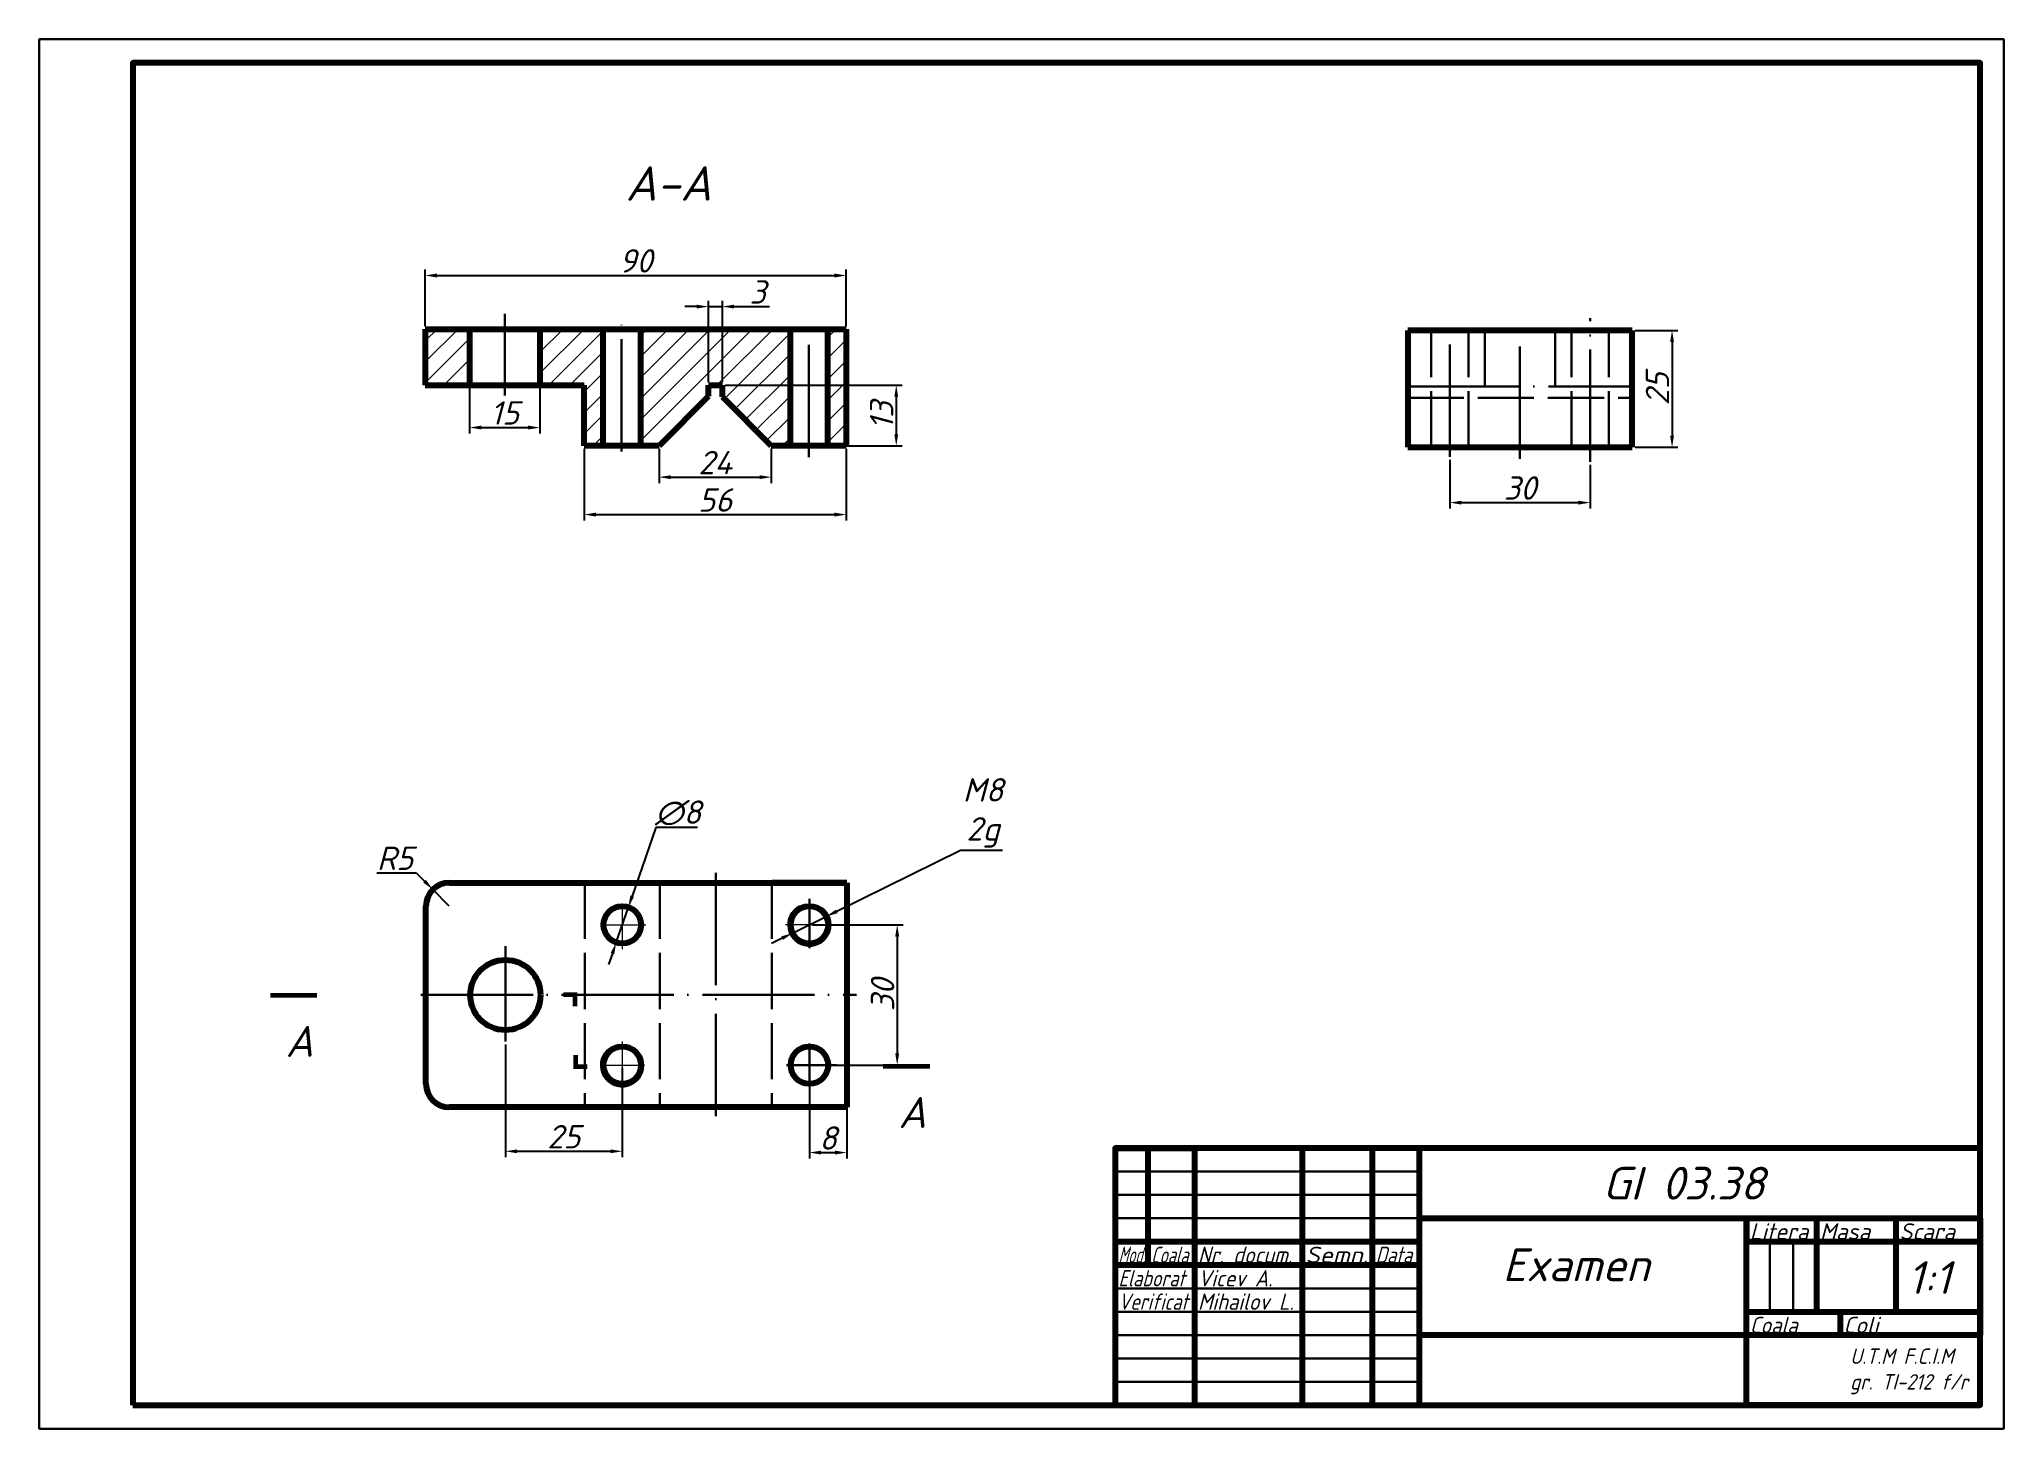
# Model space of a CAD drawing. Header units: inches. Extents: x 0 to 420, y 0 to 297.
import ezdxf
from ezdxf.enums import TextEntityAlignment as Align

# ---------------------------------------------------------------- set-up
doc = ezdxf.new("R2010")
doc.units = ezdxf.units.IN
doc.header["$MEASUREMENT"] = 0
doc.linetypes.add('ACAD_ISO02W100', pattern=[15, 12, -3])
doc.linetypes.add('ACAD_ISO04W100', pattern=[30, 24, -3, 0, -3])
for name, color, linetype, lineweight in [('axe', 130, 'ACAD_ISO04W100', 30), ('contur', 10, 'Continuous', 80), ('cote', 170, 'Continuous', 30), ('invisible', 220, 'ACAD_ISO02W100', 30), ('Osi', 240, 'ACAD_ISO04W100', 20), ('Razmer', 250, 'Continuous', 20), ('subtire', 70, 'Continuous', 30), ('text7', 124, 'Continuous', 70)]:
    doc.layers.add(name, color=color, linetype=linetype, lineweight=lineweight)
doc.layers.add('text', color=7, linetype='Continuous')
doc.styles.get("Standard").update_dxf_attribs({"font": 'isocpeur.ttf', "oblique": 15})
doc.dimstyles.new('ISO-25', dxfattribs={"dimtxt": 5, "dimasz": 2.5, "dimexe": 1.25, "dimexo": 0.625, "dimtad": 1, "dimtoh": 1, "dimtxsty": 'Standard', "dimcen": 2.5, "dimadec": 0, "dimazin": 0, "dimtfac": 1, "dimtmove": 0, "dimatfit": 3, "dimfxl": 1, "dimarcsym": 0})

# ---------------------------------------------------------------- blocks, each defined once
blk = doc.blocks.new('*D30')
at = {"layer": 'cote', "color": 0, "lineweight": -2, "transparency": 16777216}
for p, q in [((140.55, 239.86), (138.05, 239.86)), ((143.05, 223.7), (143.05, 241.11)), ((143.05, 239.86), (146.05, 239.86)), ((146.05, 223.7), (146.05, 241.11)), ((148.55, 239.86), (156.14, 239.86))]:
    blk.add_line(p, q, dxfattribs=at)
at = {"layer": 'cote', "color": 0, "transparency": 16777216}
for points in [[(140.55, 240.28), (140.55, 239.45), (143.05, 239.86)], [(148.55, 240.28), (148.55, 239.45), (146.05, 239.86)]]:
    blk.add_solid(points, dxfattribs=at)
at = {"layer": 'Defpoints', "color": 0, "transparency": 16777216}
for p in [(146.05, 239.86), (143.05, 223.08), (146.05, 223.08)]:
    blk.add_point(p, dxfattribs=at)
at = {"layer": 'cote', "color": 0, "transparency": 16777216, "insert": (153.59, 242.99), "char_height": 5, "attachment_point": 5}
blk.add_mtext('3', dxfattribs=at)
blk = doc.blocks.new('*D31')
at = {"layer": 'cote', "color": 0, "lineweight": -2, "transparency": 16777216}
for p, q in [((92.01, 222.44), (92.01, 212.75)), ((107.01, 222.44), (107.01, 212.75)), ((94.51, 214), (104.51, 214))]:
    blk.add_line(p, q, dxfattribs=at)
at = {"layer": 'cote', "color": 0, "transparency": 16777216}
for points in [[(94.51, 214.42), (94.51, 213.59), (92.01, 214)], [(104.51, 214.42), (104.51, 213.59), (107.01, 214)]]:
    blk.add_solid(points, dxfattribs=at)
at = {"layer": 'Defpoints', "color": 0, "transparency": 16777216}
for p in [(92.01, 223.07), (107.01, 223.07), (107.01, 214)]:
    blk.add_point(p, dxfattribs=at)
at = {"layer": 'cote', "color": 0, "transparency": 16777216, "insert": (99.51, 217.13), "char_height": 5, "attachment_point": 5}
blk.add_mtext('15', dxfattribs=at)
blk = doc.blocks.new('*D32')
at = {"layer": 'cote', "color": 0, "lineweight": -2, "transparency": 16777216}
for p, q in [((72.15, 118.81), (80.61, 118.81)), ((80.61, 118.81), (82.37, 117.04)), ((87.65, 111.71), (84.13, 115.26))]:
    blk.add_line(p, q, dxfattribs=at)
at = {"layer": 'cote', "color": 0, "transparency": 16777216}
blk.add_solid([(82.67, 117.33), (82.08, 116.74), (84.13, 115.26)], dxfattribs=at)
at = {"layer": 'Defpoints', "color": 0, "transparency": 16777216}
for p in [(84.13, 115.26), (87.65, 111.71)]:
    blk.add_point(p, dxfattribs=at)
at = {"layer": 'cote', "color": 0, "transparency": 16777216, "insert": (76.07, 121.94), "char_height": 5, "attachment_point": 5}
blk.add_mtext('R5', dxfattribs=at)
blk = doc.blocks.new('*D33')
at = {"layer": 'cote', "color": 0, "lineweight": -2, "transparency": 16777216}
for p, q in [((165.28, 107.71), (184.67, 107.71)), ((183.42, 105.21), (183.42, 80.21)), ((165.28, 77.71), (184.67, 77.71))]:
    blk.add_line(p, q, dxfattribs=at)
at = {"layer": 'cote', "color": 0, "transparency": 16777216}
for points in [[(183, 105.21), (183.84, 105.21), (183.42, 107.71)], [(183, 80.21), (183.84, 80.21), (183.42, 77.71)]]:
    blk.add_solid(points, dxfattribs=at)
at = {"layer": 'Defpoints', "color": 0, "transparency": 16777216}
for p in [(164.65, 107.71), (164.65, 77.71), (183.42, 77.71)]:
    blk.add_point(p, dxfattribs=at)
at = {"layer": 'cote', "color": 0, "transparency": 16777216, "insert": (180.3, 92.71), "char_height": 5, "attachment_point": 5, "rotation": 90}
blk.add_mtext('30', dxfattribs=at)
blk = doc.blocks.new('*D29')
at = {"layer": 'cote', "color": 0, "lineweight": -2, "transparency": 16777216}
for p, q in [((99.65, 82.16), (99.65, 58.05)), ((124.65, 77.08), (124.65, 58.05)), ((102.15, 59.3), (122.15, 59.3))]:
    blk.add_line(p, q, dxfattribs=at)
at = {"layer": 'cote', "color": 0, "transparency": 16777216}
for points in [[(102.15, 59.71), (102.15, 58.88), (99.65, 59.3)], [(122.15, 59.71), (122.15, 58.88), (124.65, 59.3)]]:
    blk.add_solid(points, dxfattribs=at)
at = {"layer": 'Defpoints', "color": 0, "transparency": 16777216}
for p in [(99.65, 82.79), (124.65, 77.71), (124.65, 59.3)]:
    blk.add_point(p, dxfattribs=at)
at = {"layer": 'cote', "color": 0, "transparency": 16777216, "insert": (112.15, 62.42), "char_height": 5, "attachment_point": 5}
blk.add_mtext('25', dxfattribs=at)
blk = doc.blocks.new('*D34')
at = {"layer": 'cote', "color": 0, "lineweight": -2, "transparency": 16777216}
for p, q in [((131.79, 128.51), (126.76, 113.86)), ((140.76, 128.51), (131.79, 128.51)), ((123.35, 103.93), (125.95, 111.49)), ((122.54, 101.56), (121.73, 99.2))]:
    blk.add_line(p, q, dxfattribs=at)
at = {"layer": 'cote', "color": 0, "transparency": 16777216}
for points in [[(126.37, 113.99), (127.16, 113.72), (125.95, 111.49)], [(122.15, 101.7), (122.93, 101.43), (123.35, 103.93)]]:
    blk.add_solid(points, dxfattribs=at)
at = {"layer": 'Defpoints', "color": 0, "transparency": 16777216}
for p in [(125.95, 111.49), (123.35, 103.93)]:
    blk.add_point(p, dxfattribs=at)
at = {"layer": 'cote', "color": 0, "transparency": 16777216, "insert": (136.59, 131.63), "char_height": 5, "attachment_point": 5}
blk.add_mtext('∅8', dxfattribs=at)
blk = doc.blocks.new('*D35')
at = {"layer": 'cote', "color": 0, "lineweight": -2, "transparency": 16777216}
for p, q in [((196.98, 123.59), (170.49, 110.58)), ((205.95, 123.59), (196.98, 123.59)), ((161.06, 105.95), (168.24, 109.47)), ((158.82, 104.84), (156.57, 103.74))]:
    blk.add_line(p, q, dxfattribs=at)
at = {"layer": 'cote', "color": 0, "transparency": 16777216}
for points in [[(170.3, 110.95), (170.67, 110.2), (168.24, 109.47)], [(158.63, 105.22), (159, 104.47), (161.06, 105.95)]]:
    blk.add_solid(points, dxfattribs=at)
at = {"layer": 'Defpoints', "color": 0, "transparency": 16777216}
for p in [(168.24, 109.47), (161.06, 105.95)]:
    blk.add_point(p, dxfattribs=at)
at = {"layer": 'cote', "color": 0, "transparency": 16777216, "insert": (201.78, 131.64), "char_height": 5, "attachment_point": 5}
blk.add_mtext('M8\\P2g', dxfattribs=at)
blk = doc.blocks.new('*D36')
at = {"layer": 'cote', "color": 0, "lineweight": -2, "transparency": 16777216}
for p, q in [((341.19, 234.78), (350.34, 234.78)), ((349.09, 232.28), (349.09, 212.28)), ((341.19, 209.78), (350.34, 209.78))]:
    blk.add_line(p, q, dxfattribs=at)
at = {"layer": 'cote', "color": 0, "transparency": 16777216}
for points in [[(348.68, 232.28), (349.51, 232.28), (349.09, 234.78)], [(348.68, 212.28), (349.51, 212.28), (349.09, 209.78)]]:
    blk.add_solid(points, dxfattribs=at)
at = {"layer": 'Defpoints', "color": 0, "transparency": 16777216}
for p in [(340.57, 234.78), (340.57, 209.78), (349.09, 209.78)]:
    blk.add_point(p, dxfattribs=at)
at = {"layer": 'cote', "color": 0, "transparency": 16777216, "insert": (345.97, 222.28), "char_height": 5, "attachment_point": 5, "rotation": 90}
blk.add_mtext('25', dxfattribs=at)
blk = doc.blocks.new('*D37')
at = {"layer": 'cote', "color": 0, "lineweight": -2, "transparency": 16777216}
for p, q in [((146.67, 223.08), (184.47, 223.08)), ((183.22, 220.58), (183.22, 212.58)), ((157.93, 210.08), (184.47, 210.08))]:
    blk.add_line(p, q, dxfattribs=at)
at = {"layer": 'cote', "color": 0, "transparency": 16777216}
for points in [[(182.81, 220.58), (183.64, 220.58), (183.22, 223.08)], [(182.81, 212.58), (183.64, 212.58), (183.22, 210.08)]]:
    blk.add_solid(points, dxfattribs=at)
at = {"layer": 'Defpoints', "color": 0, "transparency": 16777216}
for p in [(146.05, 223.08), (157.3, 210.08), (183.22, 210.08)]:
    blk.add_point(p, dxfattribs=at)
at = {"layer": 'cote', "color": 0, "transparency": 16777216, "insert": (180.1, 216.58), "char_height": 5, "attachment_point": 5, "rotation": 90}
blk.add_mtext('13', dxfattribs=at)
blk = doc.blocks.new('*D38')
at = {"layer": 'cote', "color": 0, "lineweight": -2, "transparency": 16777216}
for p, q in [((116.51, 209.44), (116.51, 194.15)), ((172.51, 209.44), (172.51, 194.15)), ((119.01, 195.4), (170.01, 195.4))]:
    blk.add_line(p, q, dxfattribs=at)
at = {"layer": 'cote', "color": 0, "transparency": 16777216}
for points in [[(119.01, 195.82), (119.01, 194.98), (116.51, 195.4)], [(170.01, 195.82), (170.01, 194.98), (172.51, 195.4)]]:
    blk.add_solid(points, dxfattribs=at)
at = {"layer": 'Defpoints', "color": 0, "transparency": 16777216}
for p in [(116.51, 210.07), (172.51, 210.07), (172.51, 195.4)]:
    blk.add_point(p, dxfattribs=at)
at = {"layer": 'cote', "color": 0, "transparency": 16777216, "insert": (144.51, 198.52), "char_height": 5, "attachment_point": 5}
blk.add_mtext('56', dxfattribs=at)
blk = doc.blocks.new('*D39')
at = {"layer": 'cote', "color": 0, "lineweight": -2, "transparency": 16777216}
for p, q in [((132.51, 209.44), (132.51, 202.15)), ((156.51, 209.44), (156.51, 202.15)), ((135.01, 203.4), (154.01, 203.4))]:
    blk.add_line(p, q, dxfattribs=at)
at = {"layer": 'cote', "color": 0, "transparency": 16777216}
for points in [[(135.01, 203.81), (135.01, 202.98), (132.51, 203.4)], [(154.01, 203.81), (154.01, 202.98), (156.51, 203.4)]]:
    blk.add_solid(points, dxfattribs=at)
at = {"layer": 'Defpoints', "color": 0, "transparency": 16777216}
for p in [(132.51, 210.07), (156.51, 210.07), (156.51, 203.4)]:
    blk.add_point(p, dxfattribs=at)
at = {"layer": 'cote', "color": 0, "transparency": 16777216, "insert": (144.51, 206.52), "char_height": 5, "attachment_point": 5}
blk.add_mtext('24', dxfattribs=at)
blk = doc.blocks.new('*D40')
at = {"layer": 'cote', "color": 0, "lineweight": -2, "transparency": 16777216}
for p, q in [((164.65, 77.08), (164.65, 57.78)), ((172.65, 77.08), (172.65, 57.78)), ((167.15, 59.03), (170.15, 59.03))]:
    blk.add_line(p, q, dxfattribs=at)
at = {"layer": 'cote', "color": 0, "transparency": 16777216}
for points in [[(167.15, 59.44), (167.15, 58.61), (164.65, 59.03)], [(170.15, 59.44), (170.15, 58.61), (172.65, 59.03)]]:
    blk.add_solid(points, dxfattribs=at)
at = {"layer": 'Defpoints', "color": 0, "transparency": 16777216}
for p in [(164.65, 77.71), (172.65, 77.71), (172.65, 59.03)]:
    blk.add_point(p, dxfattribs=at)
at = {"layer": 'cote', "color": 0, "transparency": 16777216, "insert": (168.65, 62.15), "char_height": 5, "attachment_point": 5}
blk.add_mtext('8', dxfattribs=at)
blk = doc.blocks.new('*D41')
at = {"layer": 'cote', "color": 0, "lineweight": -2, "transparency": 16777216}
for p, q in [((301.57, 207.12), (301.57, 196.71)), ((331.57, 206.04), (331.57, 196.71)), ((304.07, 197.96), (329.07, 197.96))]:
    blk.add_line(p, q, dxfattribs=at)
at = {"layer": 'cote', "color": 0, "transparency": 16777216}
for points in [[(304.07, 198.37), (304.07, 197.54), (301.57, 197.96)], [(329.07, 198.37), (329.07, 197.54), (331.57, 197.96)]]:
    blk.add_solid(points, dxfattribs=at)
at = {"layer": 'Defpoints', "color": 0, "transparency": 16777216}
for p in [(301.57, 207.75), (331.57, 206.66), (331.57, 197.96)]:
    blk.add_point(p, dxfattribs=at)
at = {"layer": 'cote', "color": 0, "transparency": 16777216, "insert": (316.57, 201.08), "char_height": 5, "attachment_point": 5}
blk.add_mtext('30', dxfattribs=at)
blk = doc.blocks.new('*D42')
at = {"layer": 'cote', "color": 0, "lineweight": -2, "transparency": 16777216}
for p, q in [((82.51, 235.69), (82.51, 247.76)), ((85.01, 246.51), (170.01, 246.51)), ((172.51, 235.69), (172.51, 247.76))]:
    blk.add_line(p, q, dxfattribs=at)
at = {"layer": 'cote', "color": 0, "transparency": 16777216}
for points in [[(85.01, 246.93), (85.01, 246.09), (82.51, 246.51)], [(170.01, 246.93), (170.01, 246.09), (172.51, 246.51)]]:
    blk.add_solid(points, dxfattribs=at)
at = {"layer": 'Defpoints', "color": 0, "transparency": 16777216}
for p in [(172.51, 246.51), (82.51, 235.07), (172.51, 235.07)]:
    blk.add_point(p, dxfattribs=at)
at = {"layer": 'cote', "color": 0, "transparency": 16777216, "insert": (127.51, 249.64), "char_height": 5, "attachment_point": 5}
blk.add_mtext('90', dxfattribs=at)

msp = doc.modelspace()

# ---------------------------------------------------------------- hatches: boundary and pattern name
at = {"layer": 'Razmer'}
h = msp.add_hatch(dxfattribs=at)
h.set_pattern_fill('ANSI31', color=256)
h.set_pattern_definition([(45, (17.9548, -16.1077), (-2.245064, 2.245064), [])])
h.paths.add_polyline_path([(92.009, 223.069), (92.009, 235.069), (82.509, 235.069), (82.509, 223.069)])
h.paths.add_polyline_path([(116.509, 223.069), (116.509, 210.069), (120.509, 210.069), (120.509, 235.069), (107.009, 235.069), (107.009, 223.069)])
h.paths.add_polyline_path([(128.509, 235.069), (128.509, 210.069), (132.509, 210.069), (143.047, 220.724), (143.047, 223.076), (146.047, 223.076), (146.047, 220.601), (156.509, 210.069), (160.509, 210.069), (160.509, 235.069)])
h.paths.add_polyline_path([(168.509, 210.069), (172.509, 210.069), (172.509, 235.069), (168.509, 235.069)])

# ---------------------------------------------------------------- linework, layer by layer
at = {"layer": 'axe'}
for p, q in [((99.509, 220.888), (99.509, 238.33)), ((124.509, 208.867), (124.509, 236.402)), ((164.509, 207.706), (164.509, 236.302)), ((301.566, 207.747), (301.566, 237.392)), ((316.566, 207.312), (316.566, 237.392)), ((331.566, 206.66), (331.566, 237.392)), ((292.566, 222.782), (340.566, 222.782)), ((144.652, 118.799), (144.652, 66.789)), ((164.652, 113.249), (164.652, 102.69)), ((99.652, 103.139), (99.652, 82.788)), ((81.571, 92.71), (174.696, 92.71)), ((164.652, 73.09), (164.652, 82.326)), ((170.453, 77.71), (159.748, 77.71))]:
    msp.add_line(p, q, dxfattribs=at)
at = {"layer": 'contur'}
for p, q in [((82.509, 235.069), (172.509, 235.069)), ((82.509, 235.069), (82.509, 223.069)), ((92.009, 235.069), (92.009, 223.069)), ((107.009, 235.069), (107.009, 223.069)), ((120.509, 235.069), (120.509, 210.069)), ((128.509, 235.069), (128.509, 210.069)), ((160.509, 235.069), (160.509, 210.069)), ((168.509, 235.069), (168.509, 210.069)), ((172.509, 235.069), (172.509, 210.069)), ((340.566, 234.782), (292.566, 234.782)), ((292.566, 234.782), (292.566, 209.782)), ((340.566, 209.782), (340.566, 234.782)), ((82.509, 223.069), (116.509, 223.069)), ((116.509, 210.069), (116.509, 223.069)), ((143.047, 220.724), (143.047, 223.076)), ((143.047, 223.076), (146.047, 223.076)), ((146.047, 220.601), (146.047, 223.076)), ((132.509, 210.069), (143.047, 220.724)), ((156.509, 210.069), (146.047, 220.601)), ((132.509, 210.069), (116.509, 210.069)), ((172.509, 210.069), (156.509, 210.069)), ((292.566, 209.782), (340.566, 209.782)), ((87.652, 116.71), (172.652, 116.71)), ((172.652, 116.71), (156.652, 116.71)), ((172.652, 116.71), (172.652, 68.71)), ((82.652, 73.71), (82.652, 111.71)), ((172.652, 68.71), (87.652, 68.71)), ((230, 60), (237, 60)), ((237, 60), (237, 35)), ((237, 60), (247, 60)), ((247, 60), (247, 5)), ((270, 60), (270, 5)), ((285, 60), (285, 5)), ((295, 60), (295, 5)), ((295, 60), (295, 45)), ((295, 45), (415, 45)), ((365, 5), (365, 45)), ((365, 45), (380, 45)), ((365, 45), (365, 40)), ((380, 45), (380, 25)), ((397, 25), (397, 45)), ((415, 45), (415, 20)), ((230, 40), (295, 40)), ((365, 40), (415, 40)), ((230, 35), (295, 35)), ((365, 25), (415, 25)), ((380, 25), (385, 25)), ((385, 25), (385, 20)), ((415, 20), (295, 20)), ((415, 5), (365, 5))]:
    msp.add_line(p, q, dxfattribs=at)
for points in [[(20, 5), (415, 5), (415, 292), (20, 292)], [(230, 5), (415, 5), (415, 60), (230, 60)]]:
    msp.add_lwpolyline(points, close=True, dxfattribs=at)
for points in [[(59.396, 92.666, 1, 1, 0), (49.396, 92.666, 1, 1, 0), (52.396, 92.666, 0, 2, 0), (52.396, 87.666, 0, 0, 0), (52.396, 82.666, 0, 0, 0)], [(112.022, 92.814, 1, 1, 0), (115.022, 92.814, 1, 6.076, 0)], [(117.16, 77.374, 1, 1, 0), (114.16, 77.374, 1, 6.076, 0)], [(190.421, 77.459, 1, 1, 0), (180.421, 77.459, 1, 1, 0), (183.421, 77.459, 0, 2, 0), (183.421, 72.459, 0, 0, 0), (183.421, 67.459, 0, 0, 0)]]:
    msp.add_lwpolyline(points, format="xyseb", dxfattribs=at)
at = {"layer": 'contur', "const_width": 1}
for points in [[(114.517, 92.814), (114.517, 90.314)], [(114.665, 77.374), (114.665, 79.874)]]:
    msp.add_lwpolyline(points, dxfattribs=at)
at = {"layer": 'contur'}
for centre, radius in [((124.652, 107.71), 4), ((164.652, 107.71), 4), ((99.652, 92.71), 7.5), ((124.652, 77.71), 4), ((164.652, 77.71), 4)]:
    msp.add_circle(centre, radius, dxfattribs=at)
for centre, start, end in [((87.652, 111.71), 90, 180), ((87.652, 73.71), 180, 270)]:
    msp.add_arc(centre, 5, start, end, dxfattribs=at)
at = {"layer": 'cote'}
for centre in [(164.652, 107.71), (124.61, 77.66)]:
    msp.add_arc(centre, 4.5, 116.63264, 55.77267, dxfattribs=at)
at = {"layer": 'invisible'}
for p, q in [((297.566, 209.782), (297.566, 234.782)), ((305.566, 209.782), (305.566, 234.782)), ((309.066, 234.782), (309.066, 222.782)), ((324.066, 222.782), (324.066, 234.782)), ((327.566, 209.782), (327.566, 234.782)), ((335.566, 209.782), (335.566, 234.782)), ((292.566, 220.382), (340.566, 220.382)), ((116.652, 116.71), (116.652, 68.71)), ((132.652, 116.71), (132.652, 68.71)), ((156.652, 116.71), (156.652, 68.71))]:
    msp.add_line(p, q, dxfattribs=at)
at = {"layer": 'Osi'}
for p, q in [((124.652, 112.025), (124.652, 102.525)), ((120.077, 107.71), (129.655, 107.71)), ((169.576, 107.71), (159.577, 107.71)), ((124.652, 82.743), (124.652, 72.629)), ((119.994, 77.71), (129.416, 77.71))]:
    msp.add_line(p, q, dxfattribs=at)
at = {"layer": 'Razmer'}
for p, q in [((120.009, 235.069), (120.009, 210.069)), ((128.509, 235.069), (128.509, 235.069)), ((128.509, 235.069), (129.009, 235.069)), ((129.009, 235.069), (129.009, 210.069))]:
    msp.add_line(p, q, dxfattribs=at)
at = {"layer": 'subtire'}
for p, q in [((230, 55), (295, 55)), ((230, 50), (295, 50)), ((230, 50), (295, 50)), ((230, 45), (295, 45)), ((370, 40), (370, 25)), ((375, 25), (375, 40)), ((230, 30), (295, 30)), ((230, 25), (295, 25)), ((230, 20), (295, 20)), ((230, 15), (295, 15)), ((230, 10), (295, 10))]:
    msp.add_line(p, q, dxfattribs=at)
msp.add_lwpolyline([(0, 0), (420, 0), (420, 297), (0, 297)], close=True, dxfattribs=at)

# ---------------------------------------------------------------- texts
at = {"layer": 'text', "oblique": 15}
for s, p in [('GI 03.38', (351.58, 48.976)), ('Examen', (328.577, 31.523))]:
    msp.add_text(s, height=7, dxfattribs=at).set_placement(p, align=Align.CENTER)
at = {"layer": 'text', "attachment_point": 1}
for s, width, gutter_width, insert, char_height in [('Litera', 7, 1, (365.725, 43.913), 3.5), ('{\\W1;Masa}', 15.85843, 1, (380.725, 43.913), 3.5), ('{\\W1;Scara}', 16.81736, 1, (397.725, 43.913), 3.5), ('{\\W0.6;Mod.}', 7, 1, (230.725, 38.913), 3.5), ('{\\W0.7;Coala}', 7, 1, (237.725, 38.913), 3.5), ('{\\W0.9;Nr. docum.}', 21.95285, 1, (247.725, 38.913), 3.5), ('{\\W1.1;Semn.}', 13.93468, 1, (270.725, 38.913), 3.5), ('{\\W0.8;Data}', 7, 1, (285.725, 38.913), 3.5), ('{\\W0.8;Elaborat}', 15.64986, 1, (230.725, 33.913), 3.5), ('\\pt3.5;{\\W0.9;Vicev A.}', 21.68464, 1, (247.725, 33.913), 3.5), ('1:1', 18, 35, (399.417, 35.813), 7), ('{\\W0.8;Verificat}', 7, 1, (230.725, 28.913), 3.5), ('{\\W0.9;Mihailov L.}', 21.42691, 1, (247.725, 28.913), 3.5), ('{\\W0.9;Coala}', 18.4636, 1, (365.725, 23.913), 3.5), ('{\\W1;Coli}', 14.06259, 1, (385.725, 23.913), 3.5), ('{\\W0.9;U.T.M F.C.I.M\\P\\pt0;gr. TI-212 f/r}', 29.28791, 28.79, (387.152, 17.142), 3.29029)]:
    msp.add_mtext_dynamic_manual_height_columns(s, width=width, gutter_width=gutter_width, heights=[0], dxfattribs=dict(at, insert=insert, char_height=char_height))
at = {"layer": 'text7', "oblique": 15}
for s, height, rotation, p, p2 in [('A-A', 7.3422, 0.03864, (125.351, 262.506), (143.707, 262.518)), ('A', 6.612, 0.11919, (52.646, 79.482), (58.597, 79.495)), ('A', 6.612, 0.11919, (183.672, 64.275), (189.623, 64.288))]:
    msp.add_text(s, height=height, rotation=rotation, dxfattribs=at).set_placement(p, p2, align=Align.ALIGNED)

# ---------------------------------------------------------------- dimensions: what is measured, and where the dimension line sits
at = {"layer": 'cote'}
for base, p1, p2, picture, middle in [((172.509, 246.512), (82.509, 235.069), (172.509, 235.069), '*D42', (127.509, 246.512)), ((172.509, 195.399), (116.509, 210.069), (172.509, 210.069), '*D38', (144.509, 195.399))]:
    dim = msp.add_linear_dim(base=base, p1=p1, p2=p2, dimstyle='ISO-25', dxfattribs=at)
    dim.commit()
    dim.dimension.update_dxf_attribs({"geometry": picture, "text_midpoint": middle, "dimtype": 160})
for base, p1, p2, picture, middle in [((146.047, 239.862), (143.047, 223.076), (146.047, 223.076), '*D30', (153.591, 242.987)), ((107.009, 214.005), (92.009, 223.069), (107.009, 223.069), '*D31', (99.509, 217.13)), ((156.509, 203.398), (132.509, 210.069), (156.509, 210.069), '*D39', (144.509, 206.523)), ((331.566, 197.957), (301.566, 207.747), (331.566, 206.66), '*D41', (316.566, 201.082)), ((124.652, 59.298), (99.652, 82.788), (124.652, 77.71), '*D29', (112.152, 62.423)), ((172.652, 59.025), (164.652, 77.71), (172.652, 77.71), '*D40', (168.652, 62.15))]:
    dim = msp.add_linear_dim(base=base, p1=p1, p2=p2, dimstyle='ISO-25', dxfattribs=at)
    dim.commit()
    dim.dimension.update_dxf_attribs({"geometry": picture, "text_midpoint": middle})
dim = msp.add_linear_dim(base=(349.095, 209.782), p1=(340.566, 234.782), p2=(340.566, 209.782), angle=90, dimstyle='ISO-25', dxfattribs=at)
dim.commit()
dim.dimension.update_dxf_attribs({"geometry": '*D36', "text_midpoint": (349.095, 222.282), "dimtype": 160})
for base, p1, p2, picture, middle in [((183.225, 210.076), (146.047, 223.076), (157.303, 210.076), '*D37', (180.1, 216.576)), ((183.421, 77.71), (164.652, 107.71), (164.652, 77.71), '*D33', (180.296, 92.71))]:
    dim = msp.add_linear_dim(base=base, p1=p1, p2=p2, angle=90, dimstyle='ISO-25', dxfattribs=at)
    dim.commit()
    dim.dimension.update_dxf_attribs({"geometry": picture, "text_midpoint": middle})
dim = msp.add_diameter_dim_2p(p1=(161.062, 105.946), p2=(168.242, 109.474), text='M8\\P2g', dimstyle='ISO-25', dxfattribs=at)
dim.commit()
dim.dimension.update_dxf_attribs({"geometry": '*D35', "text_midpoint": (201.776, 123.595), "dimtype": 163})
dim = msp.add_diameter_dim_2p(p1=(123.353, 103.927), p2=(125.951, 111.493), dimstyle='ISO-25', dxfattribs=at)
dim.commit()
dim.dimension.update_dxf_attribs({"geometry": '*D34', "text_midpoint": (136.589, 128.507), "dimtype": 163})
dim = msp.add_radius_dim(center=(87.652, 111.71), mpoint=(84.132, 115.261), dimstyle='ISO-25', dxfattribs=at)
dim.commit()
dim.dimension.update_dxf_attribs({"geometry": '*D32', "text_midpoint": (76.067, 121.936)})

doc.saveas('drawing.dxf')
